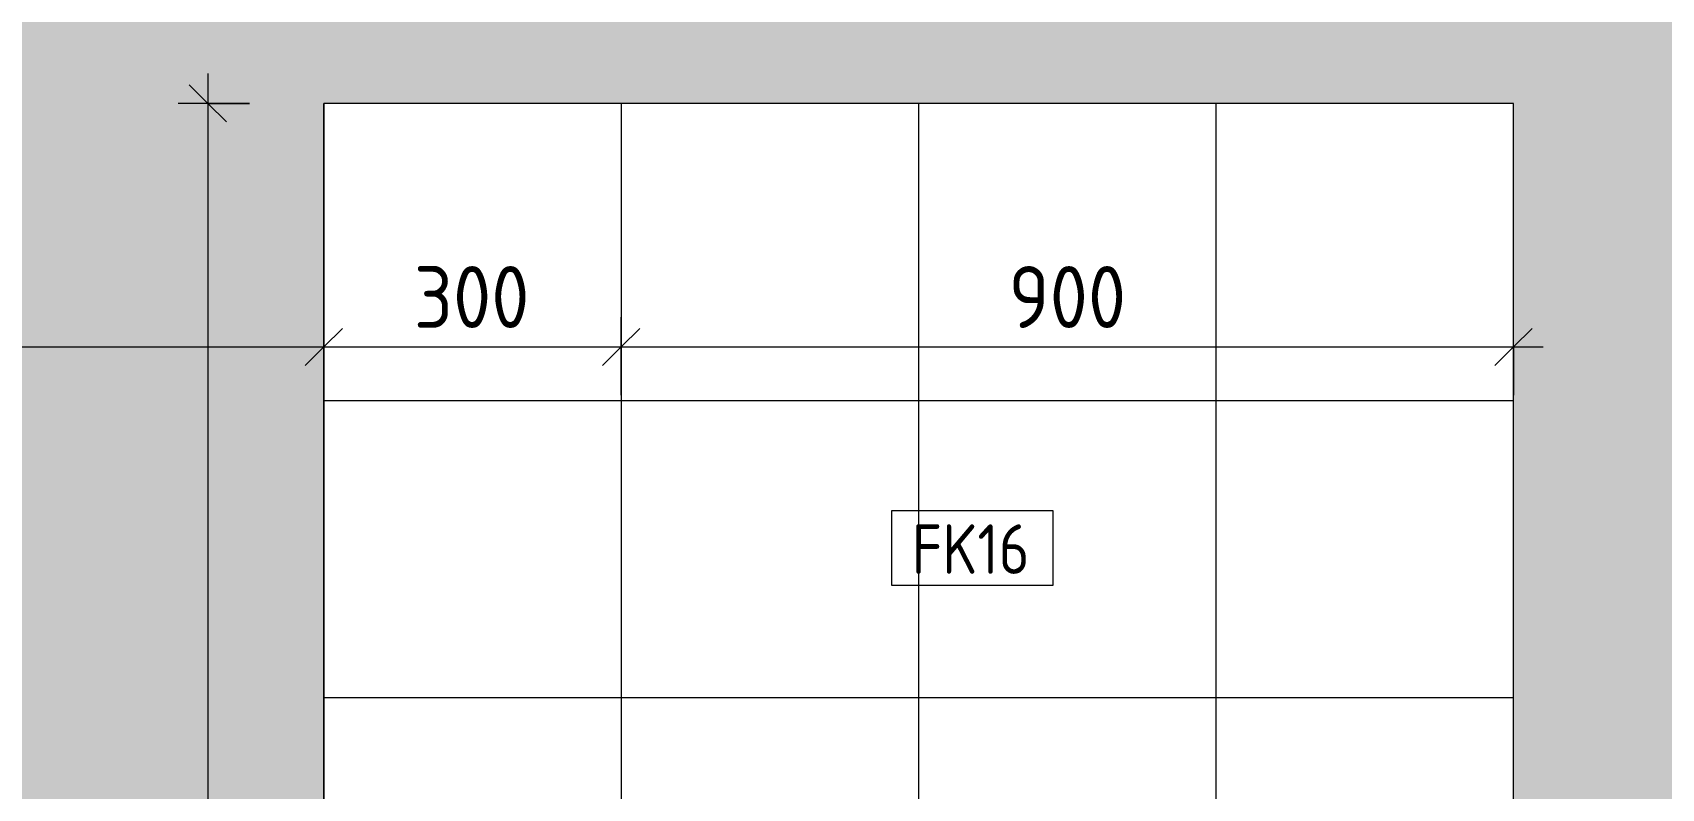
# Model space of a CAD drawing. Header units: millimetres. Extents: x 72431 to 128923, y -1987 to 12500.
# Drawn here: x 94304 to 95947, y 9509 to 10271 of the extents above; entities that cross this region are included whole.
import ezdxf

# ---------------------------------------------------------------- set-up
doc = ezdxf.new("R2010")
doc.units = ezdxf.units.MM
for name, color, linetype, lineweight in [('A-ANNO-DIMS', 7, 'Continuous', 9), ('A-ANNO-DIMS-25', 7, 'Continuous', 9), ('A-WALL-IDEN', 7, 'Continuous', 9), ('A-WALL-PATT', 7, 'Continuous', 9), ('I-WALL', 7, 'Continuous', 9)]:
    doc.layers.add(name, color=color, linetype=linetype, lineweight=lineweight)
doc.styles.add('GOST Common_6', font='GOST_Common.ttf', dxfattribs={"width": 0.9, "height": 50})
doc.styles.add('ISOCPEUR_2', font='isocpeur.ttf', dxfattribs={"width": 0.9, "height": 62.5})
doc.dimstyles.new('ISO-2_5_0_9К_БОЛЬШОЙ_1', dxfattribs={"dimscale": 304.8, "dimtxt": 62.248823, "dimasz": 0.123031, "dimexe": 0.098425, "dimexo": 0.246063, "dimgap": 0, "dimtad": 1, "dimdec": 0, "dimrnd": 10, "dimzin": 0, "dimdsep": 46, "dimtxsty": 'ISOCPEUR_2', "dimblk1": 'OBLIQUE', "dimblk2": 'OBLIQUE', "dimsah": 1, "dimcen": 0.09, "dimdle": 0.098425, "dimazin": 0, "dimtfac": 1, "dimtdec": 4, "dimtix": 1, "dimtmove": 0, "dimatfit": 3, "dimfxl": 1, "dimtvp": 1, "dimtolj": 1, "dimtzin": 0, "dimarcsym": 2})

# ---------------------------------------------------------------- blocks, each defined once
blk = doc.blocks.new('DIMBLOCK17-Развертка 3_08-1')
at = {"layer": 'A-ANNO-DIMS-25'}
for p, q in [((94480.7, 10230), (94480.7, 8370)), ((94522.6, 10200), (94450.7, 10200)), ((94480.7, 10200), (94522.6, 10200)), ((94432.2, 8400), (94510.7, 8400)), ((94480.7, 8400), (94432.2, 8400))]:
    blk.add_line(p, q, dxfattribs=at)
at = {"layer": 'A-ANNO-DIMS-25', "lineweight": 20}
for p, q in [((94480.7, 10200), (94462, 10218.8)), ((94480.7, 10200), (94499.5, 10181.2)), ((94480.7, 8400), (94462, 8418.7)), ((94480.7, 8400), (94499.5, 8381.2))]:
    blk.add_line(p, q, dxfattribs=at)
at = {"layer": 'A-ANNO-DIMS-25', "color": 0, "insert": (94399.1, 9226.4), "char_height": 62.5, "width": 176.691, "attachment_point": 1, "rotation": 90, "line_spacing_factor": 1.149209, "style": 'ISOCPEUR_2'}
blk.add_mtext('1800', dxfattribs=at)
blk = doc.blocks.new('_Oblique')
at = {"color": 0, "linetype": 'ByBlock', "lineweight": -2}
blk.add_line((-0.5, -0.5), (0.5, 0.5), dxfattribs=at)
blk = doc.blocks.new('DIMBLOCK18-Развертка 3_08-1')
at = {"layer": 'A-ANNO-DIMS-25'}
for p, q in [((93282.6, 9905.6), (93282.6, 9984.1)), ((94597.6, 9905.6), (94597.6, 9984.1)), ((93252.6, 9954.1), (94627.6, 9954.1)), ((93282.6, 9954.1), (93282.6, 9905.6)), ((94597.6, 9954.1), (94597.6, 9905.6))]:
    blk.add_line(p, q, dxfattribs=at)
at = {"layer": 'A-ANNO-DIMS-25', "lineweight": 20}
for p, q in [((93282.6, 9954.1), (93301.4, 9972.9)), ((94597.6, 9954.1), (94616.4, 9972.9)), ((93282.6, 9954.1), (93263.9, 9935.4)), ((94597.6, 9954.1), (94578.9, 9935.4))]:
    blk.add_line(p, q, dxfattribs=at)
at = {"layer": 'A-ANNO-DIMS-25', "color": 0, "insert": (93866.5, 10035.8), "char_height": 62.5, "width": 176.691, "attachment_point": 1, "line_spacing_factor": 1.149209, "style": 'ISOCPEUR_2'}
blk.add_mtext('1320', dxfattribs=at)
blk = doc.blocks.new('DIMBLOCK19-Развертка 3_08-1')
at = {"layer": 'A-ANNO-DIMS-25'}
for p, q in [((94597.6, 9905.6), (94597.6, 9984.1)), ((94897.6, 9905.6), (94897.6, 9984.1)), ((94567.6, 9954.1), (94897.6, 9954.1)), ((94597.6, 9954.1), (94597.6, 9905.6)), ((94897.6, 9954.1), (94897.6, 9905.6))]:
    blk.add_line(p, q, dxfattribs=at)
at = {"layer": 'A-ANNO-DIMS-25', "lineweight": 20}
for p, q in [((94597.6, 9954.1), (94616.4, 9972.9)), ((94897.6, 9954.1), (94916.4, 9972.9)), ((94597.6, 9954.1), (94578.9, 9935.4)), ((94897.6, 9954.1), (94878.9, 9935.4))]:
    blk.add_line(p, q, dxfattribs=at)
at = {"layer": 'A-ANNO-DIMS-25', "color": 0, "insert": (94688.4, 10035.8), "char_height": 62.5, "width": 142.215, "attachment_point": 1, "line_spacing_factor": 1.149209, "style": 'ISOCPEUR_2'}
blk.add_mtext('300', dxfattribs=at)
blk = doc.blocks.new('DIMBLOCK20-Развертка 3_08-1')
at = {"layer": 'A-ANNO-DIMS-25'}
for p, q in [((94897.6, 9905.6), (94897.6, 9984.1)), ((95797.6, 9905.6), (95797.6, 9984.1)), ((94897.6, 9954.1), (95827.6, 9954.1)), ((94897.6, 9954.1), (94897.6, 9905.6)), ((95797.6, 9954.1), (95797.6, 9905.6))]:
    blk.add_line(p, q, dxfattribs=at)
at = {"layer": 'A-ANNO-DIMS-25', "lineweight": 20}
for p, q in [((94897.6, 9954.1), (94916.4, 9972.9)), ((95797.6, 9954.1), (95816.4, 9972.9)), ((94897.6, 9954.1), (94878.9, 9935.4)), ((95797.6, 9954.1), (95778.9, 9935.4))]:
    blk.add_line(p, q, dxfattribs=at)
at = {"layer": 'A-ANNO-DIMS-25', "color": 0, "insert": (95288.4, 10035.8), "char_height": 62.5, "width": 142.215, "attachment_point": 1, "line_spacing_factor": 1.149209, "style": 'ISOCPEUR_2'}
blk.add_mtext('900', dxfattribs=at)
blk = doc.blocks.new('М_стена_0001 - Типоразмер_без рамки-25382661-Развертка 3_08-1')
at = {"layer": 'A-WALL-IDEN'}
for p, q in [((78050.9, 10898.1), (77887.6, 10898.1)), ((77887.6, 10898.1), (77887.6, 10823.1)), ((78050.9, 10823.1), (78050.9, 10898.1)), ((77887.6, 10823.1), (78050.9, 10823.1))]:
    blk.add_line(p, q, dxfattribs=at)

msp = doc.modelspace()

# ---------------------------------------------------------------- hatches: boundary and pattern name
at = {"layer": 'A-WALL-PATT'}
h = msp.add_hatch(color=256, dxfattribs=at)
h.paths.add_polyline_path([(95798.6, 8400), (95798.6, 8450), (96395.1, 8450), (96395.2, 8860), (97611.6, 8860), (97611.6, 11800), (93283.6, 11800), (93283.6, 9150), (94597.6, 9150), (94597.6, 10200), (95797.6, 10200), (95797.6, 8400)])
h.paths.add_polyline_path([(96415.1, 8450), (97610.1, 8450), (97610.1, 8820), (96415.1, 8820), (96415.1, 8455.2)])
h = msp.add_hatch(dxfattribs=at)
h.set_pattern_fill('FP_10', color=256, style=0, pattern_type=2)
h.set_pattern_definition([(90, (94597.62, 8400), (-300, 2e-14), []), (180, (94597.62, 8400), (-4e-14, -300), [])])
h.paths.add_polyline_path([(95176.1, 9193.7), (95176.3, 9193.9), (95176.4, 9194.9), (95176.7, 9195), (95176.9, 9195.3), (95176.9, 9195.7), (95177.6, 9195.2), (95177.9, 9195.5), (95177.6, 9196.1), (95178.1, 9196.1), (95177, 9198.9), (95177.1, 9207.1), (95176.8, 9207.1), (95176.6, 9206.2), (95176.4, 9206.3), (95176.3, 9210.5), (95176, 9201.2), (95176, 9194.6), (95176.1, 9193.7)])
h.paths.add_polyline_path([(95760.6, 8400), (95797.6, 8400), (95797.6, 10200), (94597.6, 10200), (94597.6, 9150), (94783.6, 9150), (94783.6, 8400), (94798, 8400), (94897.6, 8426.7), (94897.6, 9100), (95174.1, 9100), (95175.9, 9190.7), (95175.9, 9191.1), (95175.9, 9202.7), (95176.5, 9222), (95177, 9242.4), (95176.9, 9242.4), (95177, 9244.8), (95177.3, 9245), (95177.3, 9245.5), (95216.9, 9245.3), (95217.3, 9230.8), (95218.6, 9182.4), (95220, 9100), (95497.6, 9100), (95497.6, 8427.2), (95538.5, 8416.2), (95552.6, 8670), (95732.6, 8670), (95747.6, 8400)])
h.paths.add_polyline_path([(95217.8, 9183.6), (95218.5, 9187.4), (95218.2, 9186.2), (95218, 9184.7)])
h.paths.add_polyline_path([(95218, 9192.4), (95218.4, 9193.7), (95217.7, 9209.2), (95217.3, 9208.4), (95217, 9204.8), (95216.9, 9204.5), (95216.8, 9197.7), (95216.3, 9196.6), (95217.1, 9197), (95216.8, 9196.4), (95217.2, 9196.1), (95217.2, 9195.8), (95217.5, 9195.7), (95217.6, 9195.2), (95217.8, 9194.9), (95218.1, 9194.9), (95218, 9192.6)])
h.paths.add_polyline_path([(95216, 9196.1), (95216.3, 9196.5), (95216.1, 9196.4), (95216.1, 9196.2)])
h.paths.add_polyline_path([(95176.3, 9212.5), (95176.8, 9213), (95176.3, 9213.9), (95176.3, 9213.2)])
h.paths.add_polyline_path([(95217.8, 9212.5), (95217.5, 9213.3), (95217.5, 9212.9), (95217.7, 9212.6)])
h.paths.add_polyline_path([(95217.5, 9213.9), (95217.8, 9214.2), (95217.5, 9214.2), (95217.4, 9214)])
h.paths.add_polyline_path([(95176.8, 9214.6), (95176.6, 9214.7), (95176.7, 9214.6)])
h.paths.add_polyline_path([(95176.8, 9214.8), (95176.7, 9215.2), (95176.4, 9215.2), (95176.4, 9214.9), (95176.7, 9214.9)])
h.paths.add_polyline_path([(95418.6, 9217.4), (95363.6, 9217.4), (95363.6, 9348.4), (95375.5, 9348.4), (95375.5, 9361.7), (95376, 9362.2), (95382.5, 9362.5), (95382.8, 9363.2), (95382.8, 9372.9), (95381.5, 9372.9), (95381, 9373.4), (95381, 9395.6), (95381.5, 9396.1), (95386.3, 9396.7), (95391.1, 9396.8), (95399.4, 9396.3), (95400.8, 9396.1), (95401.3, 9395.6), (95401.3, 9373.4), (95400.8, 9372.9), (95399.4, 9372.9), (95399.7, 9362.5), (95400.4, 9362.2), (95406.2, 9362.2), (95406.7, 9361.7), (95406.7, 9348.4), (95418.6, 9348.4)])
h.paths.add_polyline_path([(95176.6, 9239.7), (95176.7, 9243.7), (95176.6, 9240.5)])

# ---------------------------------------------------------------- linework, layer by layer
at = {"layer": 'I-WALL'}
for p, q in [((95797.6, 10200), (94597.6, 10200)), ((94597.6, 10200), (94597.6, 8450)), ((95797.6, 8400), (95797.6, 10200))]:
    msp.add_line(p, q, dxfattribs=at)

# ---------------------------------------------------------------- block references
at = {"layer": 'A-WALL-IDEN'}
msp.add_blockref('М_стена_0001 - Типоразмер_без рамки-25382661-Развертка 3_08-1', (17282.6, -1109.4), dxfattribs=at)

# ---------------------------------------------------------------- texts
at = {"layer": 'A-WALL-IDEN', "insert": (95190.7, 9775.1), "char_height": 50, "width": 151.519, "attachment_point": 1, "style": 'GOST Common_6'}
msp.add_mtext('FK16', dxfattribs=at)

# ---------------------------------------------------------------- dimensions: what is measured, and where the dimension line sits
at = {"layer": 'A-ANNO-DIMS'}
dim = msp.add_linear_dim(base=(94480.7, 8400), p1=(94597.6, 10200), p2=(94507.2, 8400), angle=90, dimstyle='ISO-2_5_0_9К_БОЛЬШОЙ_1', override={"dimpost": '<>', "dimfxl": 1802.267672}, dxfattribs=at)
dim.commit()
dim.dimension.update_dxf_attribs({"geometry": 'DIMBLOCK17-Развертка 3_08-1', "text_midpoint": (94449.5, 9300)})
for base, p1, p2, override, picture, middle in [((94597.6, 9954.1), (93282.6, 9980.6), (94597.6, 9980.6), {"dimpost": '<>', "dimfxl": 1315.000016}, 'DIMBLOCK18-Развертка 3_08-1', (93940.1, 9985.4)), ((94897.6, 9954.1), (94597.6, 9980.6), (94897.6, 9980.6), {"dimpost": '<>', "dimfxl": 300}, 'DIMBLOCK19-Развертка 3_08-1', (94747.6, 9985.4)), ((95797.6, 9954.1), (94897.6, 9980.6), (95797.6, 9980.6), {"dimpost": '<>', "dimfxl": 900}, 'DIMBLOCK20-Развертка 3_08-1', (95347.6, 9985.4))]:
    dim = msp.add_linear_dim(base=base, p1=p1, p2=p2, dimstyle='ISO-2_5_0_9К_БОЛЬШОЙ_1', override=override, dxfattribs=at)
    dim.commit()
    dim.dimension.update_dxf_attribs({"geometry": picture, "text_midpoint": middle})

doc.saveas('drawing.dxf')
